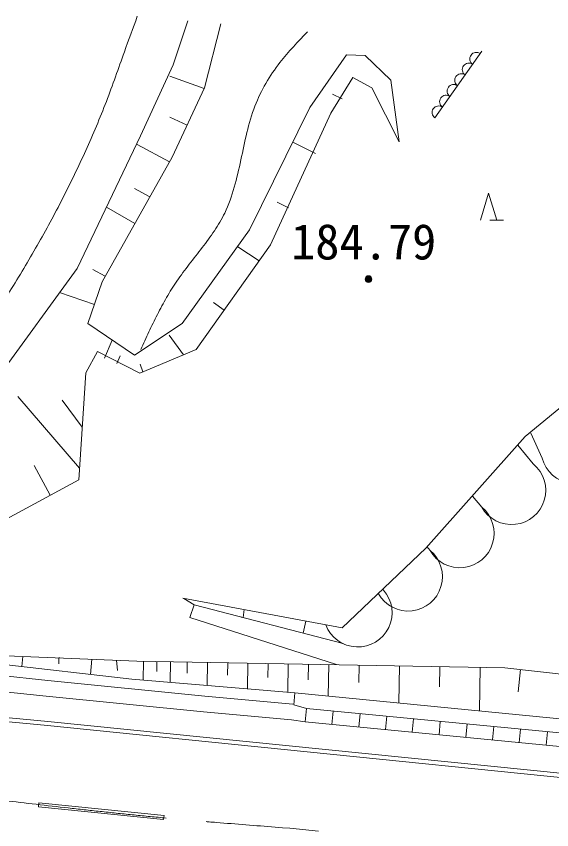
# Model space of a CAD drawing. Units: millimetres, scale not verified. Extents: x 40000 to 680000, y 20000 to 380000.
# Drawn here: x 470524 to 490392, y 281221 to 311401 of the extents above; entities that cross this region are included whole.
import ezdxf
from ezdxf.enums import TextEntityAlignment as Align

# ---------------------------------------------------------------- set-up
doc = ezdxf.new("R2010")
doc.units = ezdxf.units.MM
doc.header["$LTSCALE"] = 1000
doc.linetypes.add('CHAIN', pattern=[18.5, 12, -1.5, 3.5, -1.5])
doc.layers.add('M-BGD', color=7, linetype='Continuous', lineweight=13)
doc.layers.add('M-BMK', color=2, linetype='CHAIN', lineweight=13)
doc.styles.add('ＭＳ ゴシック', font='')
doc.styles.get('ＭＳ ゴシック').set_extended_font_data('MS Gothic')

msp = doc.modelspace()

# ---------------------------------------------------------------- linework, layer by layer
at = {"layer": 'M-BGD'}
for p, q in [((476891, 311230), (476345, 309605)), ((478120, 311118), (477504, 308749)), ((481419, 308011), (482782, 309973)), ((482782, 309973), (483475, 309946)), ((487799, 310107), (486055, 307632)), ((483475, 309946), (484427, 309033)), ((476345, 309605), (475138, 306962)), ((477492, 308723), (476224, 309183)), ((482201, 307812), (483006, 309134)), ((483006, 309134), (483719, 308750)), ((477504, 308749), (476308, 306173)), ((483719, 308750), (484730, 306743)), ((484427, 309033), (484730, 306743)), ((482613, 308334), (482252, 308511)), ((479177, 303477), (481419, 308011)), ((476859, 307360), (476224, 307655)), ((479957, 302926), (482201, 307812)), ((475138, 306962), (472781, 302046)), ((476214, 306006), (475007, 306639)), ((481621, 306314), (480784, 306726)), ((476308, 306173), (473710, 301547)), ((475479, 304698), (474917, 305014)), ((487749, 303833), (488049, 304833)), ((488049, 304833), (488349, 303833)), ((474928, 303717), (473868, 304313)), ((480629, 304295), (480208, 304502)), ((488099, 303833), (488599, 303833)), ((476683, 299997), (479177, 303477)), ((477200, 299039), (479957, 302926)), ((479536, 302332), (478743, 302845)), ((472781, 302046), (468422, 296060)), ((473826, 301755), (473364, 302005)), ((473710, 301547), (473178, 299998)), ((473421, 300707), (472129, 301150)), ((478234, 300496), (477838, 300777)), ((473178, 299998), (474911, 298823)), ((474911, 298823), (476683, 299997)), ((476729, 298840), (476196, 299567)), ((473798, 298711), (474083, 299384)), ((489412, 295814), (493407, 299117)), ((473533, 298969), (473108, 298169)), ((473533, 298969), (475106, 298156)), ((474258, 298516), (474382, 298807)), ((475106, 298156), (477200, 299039)), ((475218, 298204), (475123, 298493)), ((473108, 298169), (472847, 294208)), ((472875, 294632), (470587, 297296)), ((472975, 296156), (472230, 297159)), ((485716, 291672), (489412, 295814)), ((490043, 295006), (489612, 295937)), ((489709, 294795), (489132, 295484)), ((471780, 293631), (471185, 294731)), ((472847, 294208), (469485, 292390)), ((487793, 293189), (487447, 293602)), ((482619, 288710), (485716, 291672)), ((485876, 291584), (485757, 291726)), ((484150, 290114), (484132, 290144)), ((476701, 289812), (482619, 288710)), ((476739, 289805), (477125, 289566)), ((483960, 289978), (483961, 289977)), ((476970, 289091), (477125, 289566)), ((477125, 289566), (482650, 288126)), ((478940, 289093), (478985, 289387)), ((476968, 289092), (482401, 287355)), ((478871, 289111), (478897, 289104)), ((481167, 288513), (481268, 288961)), ((465590, 287855), (474997, 287479)), ((465590, 287855), (474809, 286812)), ((470773, 287648), (470725, 287274)), ((464440, 287516), (471691, 286756)), ((472109, 287594), (472098, 287376)), ((472138, 287593), (472107, 287595)), ((473332, 287546), (473276, 286985)), ((474242, 287509), (474280, 287123)), ((474271, 287508), (474268, 287508)), ((474997, 287479), (488657, 287230)), ((475244, 287474), (475231, 286776)), ((475744, 287465), (475737, 287096)), ((476244, 287456), (476230, 286692)), ((476869, 287445), (476861, 287034)), ((477619, 287431), (477603, 286577)), ((478368, 287418), (478360, 286952)), ((479118, 287404), (479101, 286450)), ((479868, 287390), (479859, 286870)), ((480618, 287377), (480599, 286324)), ((481368, 287363), (481357, 286787)), ((482118, 287349), (482097, 286181)), ((483243, 287329), (483231, 286684)), ((484742, 287302), (484717, 285925)), ((486242, 287274), (486228, 286520)), ((487742, 287247), (487712, 285632)), ((488657, 287230), (497168, 286243)), ((489238, 287163), (489152, 286342)), ((464373, 286940), (471633, 286179)), ((477521, 286178), (471691, 286756)), ((474809, 286812), (480860, 286302)), ((477466, 285600), (471633, 286179)), ((480791, 285881), (477521, 286178)), ((480817, 285851), (480860, 286302)), ((480860, 286302), (493329, 285082)), ((464269, 285945), (471575, 285245)), ((481294, 285720), (480817, 285851)), ((464245, 285797), (471560, 285095)), ((480739, 285303), (477466, 285600)), ((481245, 285222), (481294, 285720)), ((493211, 284569), (481294, 285720)), ((482238, 285126), (482286, 285624)), ((483231, 285030), (483279, 285528)), ((471575, 285245), (493856, 282996)), ((481245, 285222), (480739, 285303)), ((493159, 284071), (481245, 285222)), ((484224, 284934), (484272, 285432)), ((485217, 284838), (485265, 285336)), ((486210, 284742), (486258, 285240)), ((471559, 285096), (493841, 282847)), ((487202, 284647), (487250, 285144)), ((488195, 284551), (488243, 285048)), ((489188, 284455), (489236, 284952)), ((490181, 284359), (490229, 284857)), ((471349, 282069), (471364, 282218)), ((471364, 282218), (476007, 281746)), ((475992, 281597), (471349, 282069)), ((476007, 281746), (475992, 281597))]:
    msp.add_line(p, q, dxfattribs=at)
for radius in [125, 100, 75, 50, 25]:
    msp.add_circle((483591, 301652), radius, dxfattribs=at)
for centre, radius, start, end in [((487596, 309820), 243, 54.8438, 234.8438), ((487316, 309422), 243, 54.8438, 234.8438), ((487036, 309024), 243, 54.8438, 234.8438), ((486755, 308626), 243, 54.8438, 234.8438), ((486475, 308229), 243, 54.8438, 234.8438), ((486195, 307831), 243, 54.8438, 234.8438), ((491273, 295323), 1271, 194.4416, 35.2193), ((488898, 293816), 1271, 209.5654, 50.3431), ((486982, 292211), 1271, 209.5654, 50.3431), ((485065, 290605), 1271, 209.5654, 50.3431), ((483197, 289273), 1271, 200.6347, 41.4124)]:
    msp.add_arc(centre, radius, start, end, dxfattribs=at)
for points in [[(463591, 293030), (463831, 293268), (464071, 293506), (464311, 293745), (464550, 293984), (464788, 294224), (465024, 294466), (465260, 294707), (465495, 294951), (465726, 295197), (465957, 295443), (466185, 295692), (466409, 295945), (466770, 296352), (467121, 296768), (467461, 297192), (467802, 297617), (468133, 298049), (468455, 298489), (468777, 298928), (469091, 299375), (469395, 299827), (469700, 300280), (469997, 300738), (470287, 301201), (470637, 301760), (470976, 302327), (471303, 302900), (471630, 303473), (471944, 304053), (472245, 304641), (472545, 305227), (472831, 305821), (473103, 306421), (473374, 307021), (473631, 307627), (473867, 308241), (474100, 308849), (474314, 309465), (474534, 310078), (474693, 310520), (474854, 310961), (475016, 311401)], [(481333, 310824), (480978, 310457), (480623, 310091), (480309, 309688), (479926, 309197), (479605, 308651), (479381, 308070), (479258, 307751), (479164, 307421), (479083, 307089), (479000, 306751), (478931, 306410), (478858, 306070), (478785, 305731), (478709, 305392), (478613, 305059), (478519, 304731), (478405, 304409), (478257, 304102), (478146, 303874), (478016, 303655), (477875, 303443), (477733, 303228), (477580, 303021), (477423, 302817), (477265, 302611), (477104, 302408), (476945, 302202), (476786, 301997), (476630, 301790), (476484, 301576), (476348, 301378), (476221, 301174), (476101, 300967), (475981, 300760), (475868, 300549), (475759, 300336), (475650, 300122), (475545, 299907), (475443, 299690), (475341, 299473), (475241, 299255), (475141, 299037)]]:
    msp.add_open_spline(points, degree=3, knots=[0, 0, 0, 0, 1, 1, 1, 2, 2, 2, 3, 3, 3, 4, 4, 4, 5, 5, 5, 6, 6, 6, 7, 7, 7, 8, 8, 8, 9, 9, 9, 10, 10, 10, 11, 11, 11, 12, 12, 12, 13, 13, 13, 14, 14, 14, 14], dxfattribs=at)
at = {"layer": 'M-BMK'}
msp.add_lwpolyline([(480677, 281276), (481735, 281173)], dxfattribs=at)
msp.add_open_spline([(427963, 290053), (429285, 289568), (430607, 289084), (431940, 288625), (435089, 287542), (438301, 286604), (441576, 286025), (443378, 285706), (445199, 285496), (447016, 285259), (450296, 284833), (453563, 284322), (456841, 283886), (460156, 283444), (463483, 283079), (466806, 282689), (469974, 282317), (473139, 281923), (476314, 281632), (477767, 281499), (479222, 281388), (480677, 281276)], degree=3, knots=[0, 0, 0, 0, 1, 1, 1, 2, 2, 2, 3, 3, 3, 4, 4, 4, 5, 5, 5, 6, 6, 6, 7, 7, 7, 7], dxfattribs=at)

# ---------------------------------------------------------------- texts
at = {"layer": 'M-BGD', "style": 'ＭＳ ゴシック'}
msp.add_text('184.79', height=1320, dxfattribs=at).set_placement((480720, 301982), align=Align.BOTTOM_LEFT)

doc.saveas('drawing.dxf')
